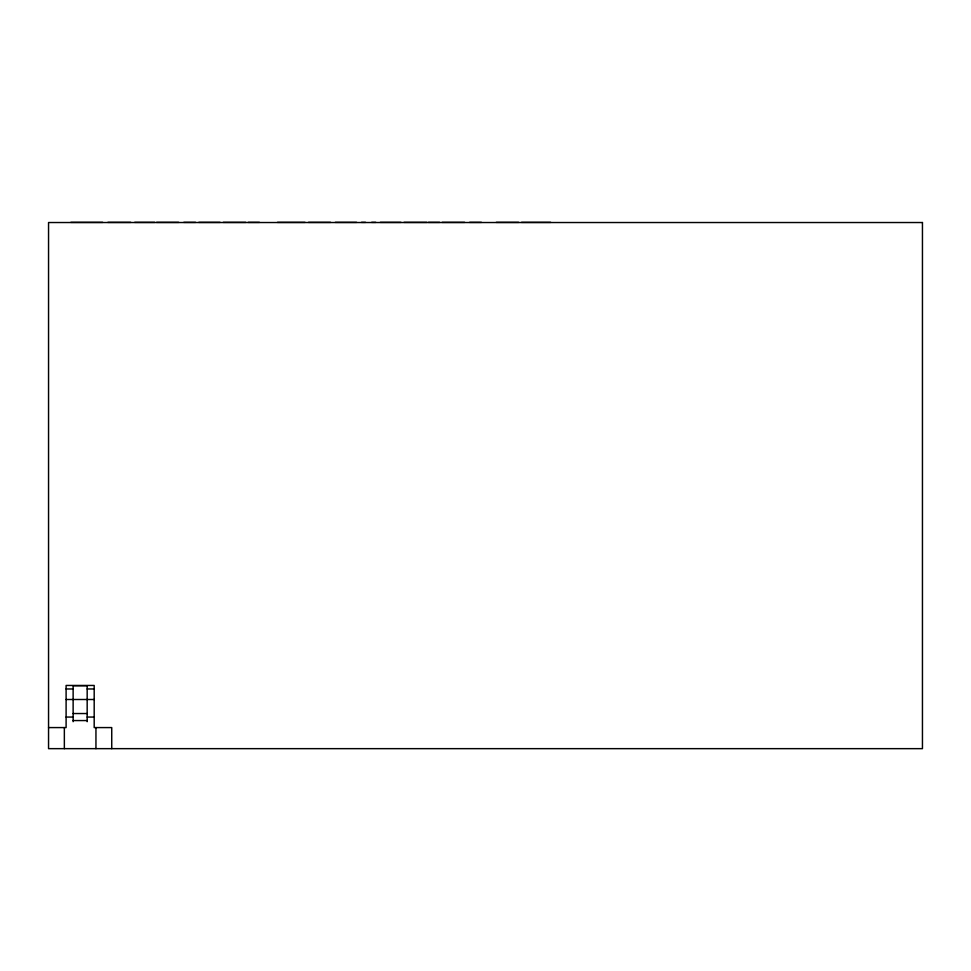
<?xml version="1.0" encoding="UTF-8"?>
<svg xmlns="http://www.w3.org/2000/svg" width="971" height="971" viewBox="0 0 971 971"><rect width="100%" height="100%" fill="white"/><g stroke="black" fill="none" stroke-linecap="round" stroke-linejoin="round"><path stroke-width="1.46" d="M70.847 222.347L102.695 222.347M107.866 222.347L130.782 222.347M134.678 222.347L154.753 222.347M156.562 222.347L178.688 222.347M183.798 222.347L195.584 222.347M198.8 222.347L220.126 222.347M223.221 222.347L245.797 222.347M248.175 222.347L259.439 222.347M277.463 222.347L305.064 222.347M308.475 222.347L330.589 222.347M335.274 222.347L356.6 222.347M361.467 222.347L365.545 222.347M371.65 222.347L375.789 222.347M380.292 222.347L401.023 222.347M403.972 222.347L426.876 222.347M428.393 222.347L439.657 222.347M442.084 222.347L464.66 222.347M469.612 222.347L481.398 222.347M496.254 222.347L518.648 222.347M521.512 222.347L550.691 222.347M66.101 688.973L73.128 688.973M87.172 688.973L94.187 688.973M66.101 699.496L94.187 699.496M73.128 713.539L87.172 713.539M66.101 717.059L73.128 717.059M87.172 717.059L94.187 717.059M73.128 720.567L87.172 720.567M48.55 727.582L66.101 727.582L66.101 685.453L94.187 685.453L94.187 727.582L111.738 727.582L111.738 748.653M95.947 727.582L95.947 748.653M87.172 721.696L87.172 685.744L73.128 685.744L73.128 721.696M64.353 727.582L64.353 748.653M922.45 222.529L48.55 222.529L48.55 748.653L922.45 748.653L922.45 222.529"/></g></svg>
